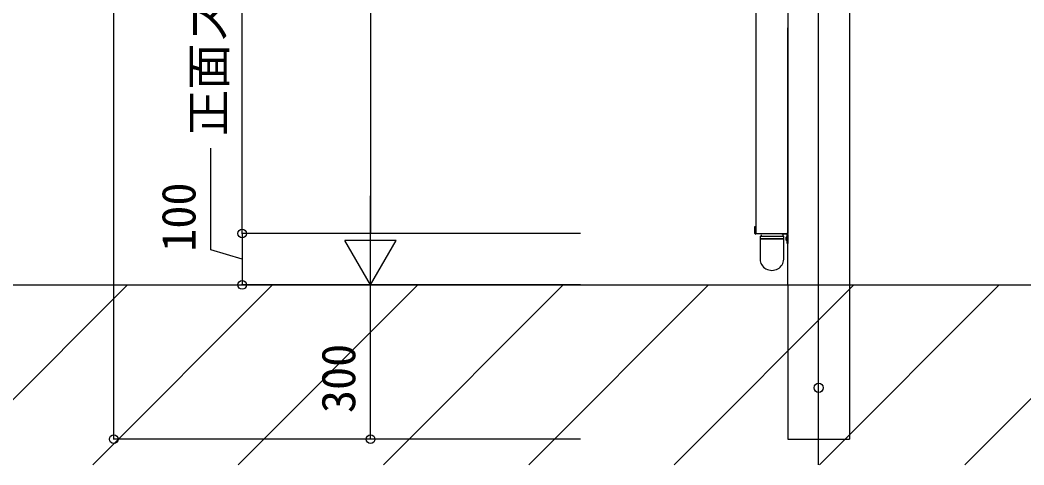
# Model space of a CAD drawing. Units: millimetres, scale not verified. Extents: x -6125 to 6125, y -9097 to 9042.
# Drawn here: x 713 to 2666, y 3003 to 3868 of the extents above; entities that cross this region are included whole.
import ezdxf
from ezdxf.enums import TextEntityAlignment as Align

# ---------------------------------------------------------------- set-up
doc = ezdxf.new("R2010")
doc.units = ezdxf.units.MM
doc.header["$LTSCALE"] = 50
for name, color, linetype in [('0-3_YKK_12', 2, 'Continuous'), ('0-4_YKK_A1', 4, 'Continuous'), ('0-5_YKK_D', 6, 'Continuous')]:
    doc.layers.add(name, color=color, linetype=linetype)
doc.styles.add('ＭＳ ゴシック', font='')
doc.styles.get('ＭＳ ゴシック').set_extended_font_data('MS Gothic')

msp = doc.modelspace()

# ---------------------------------------------------------------- linework, layer by layer
at = {"layer": '0-3_YKK_12'}
msp.add_line((2266.79, 3003.31), (2266.79, 6557.91), dxfattribs=at)
at = {"layer": '0-4_YKK_A1'}
for p, q in [((2206.79, 6251.01), (2206.79, 3453.31)), ((2206.79, 4576.31), (2206.79, 3853.31)), ((2326.79, 4576.31), (2326.79, 3853.31)), ((2206.79, 3353.31), (2206.79, 3853.31)), ((2326.79, 3853.31), (2326.79, 3353.31)), ((2144.79, 3453.31), (2204.99, 3453.31)), ((2145.33, 3453.31), (2194.33, 3453.31)), ((2152.79, 3448.33), (2152.79, 3443.99)), ((2152.79, 3448.33), (2198.79, 3448.33)), ((2152.79, 3442.66), (2152.79, 3403.24)), ((2152.88, 3443.83), (2198.69, 3443.83)), ((2152.89, 3442.83), (2198.69, 3442.83)), ((2154.79, 3450.81), (2154.79, 3448.33)), ((2194.79, 3453.31), (2206.79, 3453.31)), ((2204.79, 3451.81), (2195.25, 3451.81)), ((2196.79, 3451.81), (2196.79, 3448.33)), ((2198.79, 3444), (2198.79, 3448.33)), ((2198.8, 3403.24), (2198.79, 3442.66)), ((2205.29, 3446.81), (2204.17, 3446.71)), ((2205.29, 3439.81), (2204.17, 3439.91)), ((2205.29, 3446.81), (2205.29, 3439.81)), ((2206.79, 3451.51), (2206.79, 3433.81)), ((-5608.21, 3353.31), (4059.29, 3353.31)), ((921.32, 3353.31), (571.27, 3003.27)), ((1204.16, 3353.31), (854.12, 3003.27)), ((1487, 3353.31), (1136.97, 3003.27)), ((1769.85, 3353.31), (1419.81, 3003.28)), ((2052.69, 3353.31), (1702.66, 3003.28)), ((2335.53, 3353.31), (1985.51, 3003.28)), ((2206.79, 3353.31), (2206.79, 3053.31)), ((2618.37, 3353.31), (2268.35, 3003.29)), ((2326.79, 3353.31), (2326.79, 3053.31)), ((2901.22, 3353.31), (2551.2, 3003.29)), ((2206.79, 3053.31), (2326.79, 3053.31))]:
    msp.add_line(p, q, dxfattribs=at)
for points in [[(2144.79, 6247.76), (2144.79, 3453.31), (2206.79, 3453.31)], [(2142.79, 3453.61), (2142.79, 3466.81), (2144.29, 3466.81), (2144.29, 3453.81)], [(2202.93, 3445.36), (2204.74, 3444.45), (2205.35, 3443.31)], [(2202.93, 3441.26), (2204.74, 3442.16), (2205.35, 3443.31)], [(2206.79, 3433.81), (2205.29, 3433.81), (2205.29, 3451.31)]]:
    msp.add_lwpolyline(points, dxfattribs=at)
msp.add_circle((2266.79, 3153.31), 9, dxfattribs=at)
for centre, radius, start, end in [((2144.59, 3453.61), 1.8, 180, 264.22211), ((2144.79, 3453.81), 0.5, 180, 270), ((2152.99, 3443.99), 0.2, 180, 253.09407), ((2152.99, 3442.66), 0.2, 106.90593, 180), ((2152.79, 3443.33), 0.5, 286.90593, 73.09407), ((2198.79, 3443.33), 0.5, 106.29763, 253.70237), ((2198.59, 3444), 0.2, 286.29763, 0), ((2198.59, 3442.66), 0.2, 0, 73.70237), ((2211.69, 3443.31), 9, 164.11915, 195.88085), ((2204.29, 3445.42), 1.3, 95, 164.11915), ((2204.29, 3441.2), 1.3, 195.88085, 265), ((2204.79, 3451.31), 0.5, 0, 90), ((2204.99, 3451.51), 1.8, 0, 90)]:
    msp.add_arc(centre, radius, start, end, dxfattribs=at)
msp.add_ellipse((2175.79, 3403.24), major_axis=(-23, 0), ratio=0.939189, start_param=6.2831853, end_param=9.424778, dxfattribs=at)
at = {"layer": '0-5_YKK_D'}
for p, q in [((894.79, 3053.31), (894.79, 6267.31)), ((1144.79, 3453.31), (1144.79, 6248.31)), ((1394.79, 6108.31), (1394.79, 3453.31)), ((1394.79, 3353.31), (1394.79, 3526.51)), ((1803.54, 3453.31), (1143.79, 3453.31)), ((1803.54, 3453.31), (1143.79, 3453.31)), ((1144.79, 3453.31), (1144.79, 3353.31)), ((1394.79, 3353.31), (1344.79, 3439.91)), ((1444.79, 3439.91), (1344.79, 3439.91)), ((1394.79, 3353.31), (1444.79, 3439.91)), ((1803.54, 3353.31), (1143.79, 3353.31)), ((1803.54, 3353.31), (1393.79, 3353.31)), ((1803.54, 3353.31), (1393.79, 3353.31)), ((1394.79, 3053.31), (1394.79, 3353.31)), ((1803.54, 3053.31), (893.79, 3053.31)), ((1803.54, 3053.31), (1393.79, 3053.31))]:
    msp.add_line(p, q, dxfattribs=at)
msp.add_lwpolyline([(1144.79, 3403.31), (1083.79, 3421.61), (1083.79, 3619.56)], dxfattribs=at)
for centre in [(1144.79, 3453.31), (1144.79, 3453.31), (1144.79, 3353.31), (894.79, 3053.31), (1394.79, 3053.31)]:
    msp.add_circle(centre, 8.5, dxfattribs=at)

# ---------------------------------------------------------------- texts
at = {"layer": '0-5_YKK_D', "style": 'ＭＳ ゴシック'}
for s, p in [('正面スクリーンH = 側面1本目格子H = H-60', (1132.23, 3642.71)), ('100', (1073.79, 3417.8)), ('300', (1384.79, 3104.1))]:
    msp.add_text(s, height=65.98, rotation=90, dxfattribs=at).set_placement(p, align=Align.BOTTOM_LEFT)

doc.saveas('drawing.dxf')
